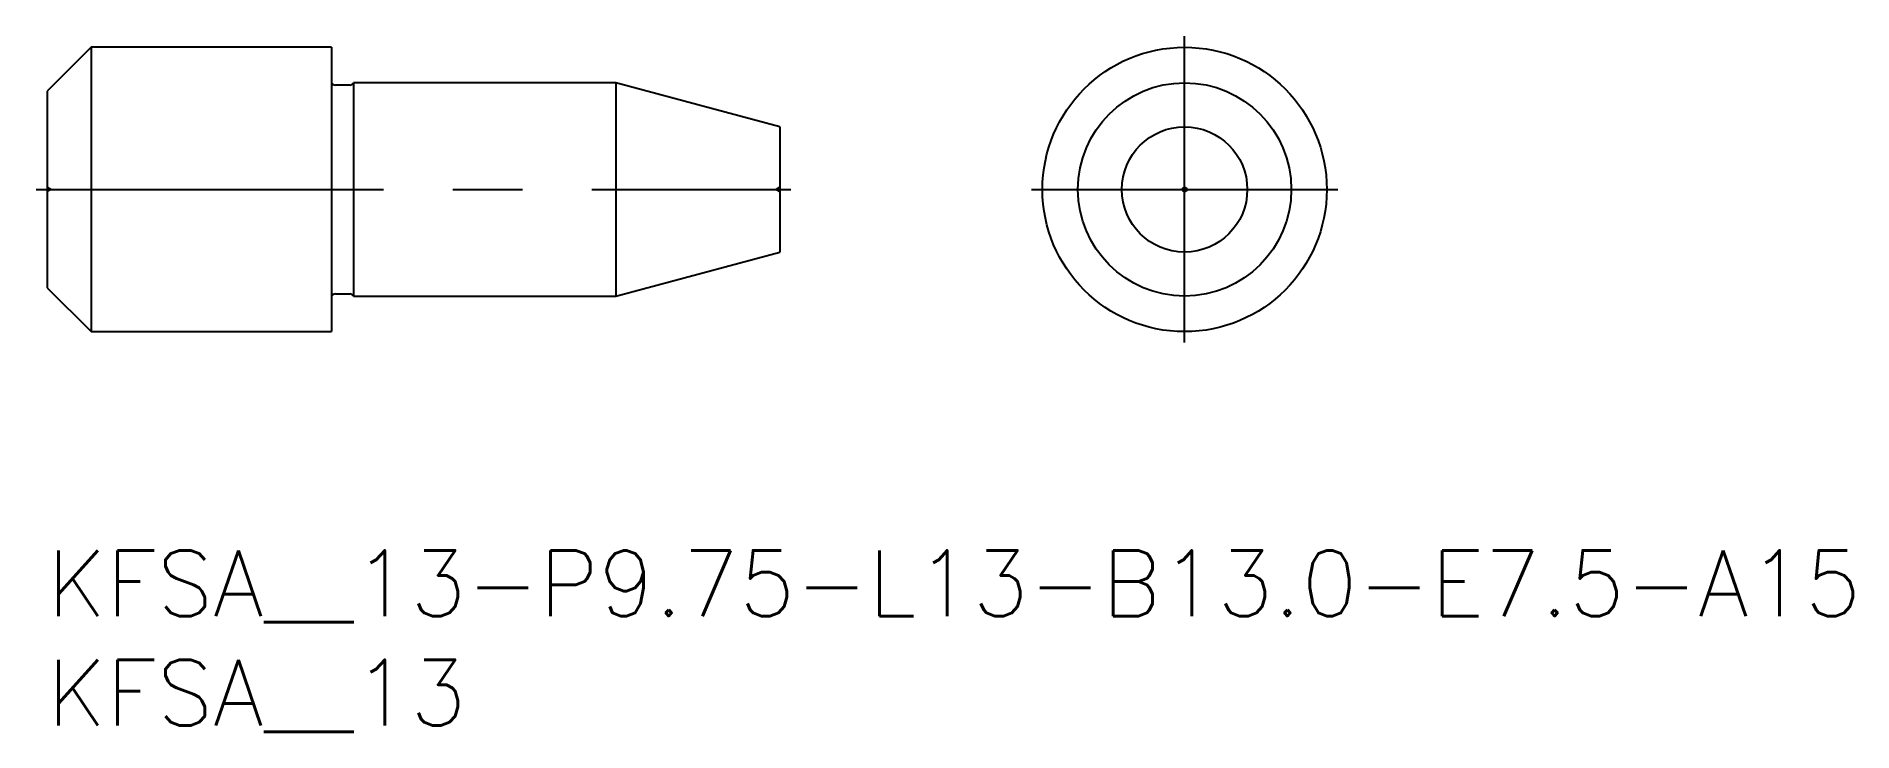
# Model space of a CAD drawing. Extents: x -0.5 to 82.5, y -8.3 to 23.5.
import ezdxf

# ---------------------------------------------------------------- set-up
doc = ezdxf.new("R2010")
doc.units = 0
doc.header["$LTSCALE"] = 0.5
doc.linetypes.add('CENTER', pattern=[50.8, 31.75, -6.35, 6.35, -6.35])
doc.linetypes.add('DASHED', pattern=[19.05, 12.7, -6.35])
for name, color, linetype in [('MSM_CENTER', 1, 'CENTER'), ('MSM_CONTINUOUS', 7, 'CONTINUOUS'), ('MSM_DASHED', 4, 'DASHED'), ('MSM_PART_NUMBER', 7, 'CONTINUOUS')]:
    doc.layers.add(name, color=color, linetype=linetype)
doc.styles.get("Standard").update_dxf_attribs({"font": 'txt.shx', "height": 0.5, "bigfont": 'bigfont.shx'})

# ---------------------------------------------------------------- blocks, each defined once
blk = doc.blocks.new('*U16')
at = {"layer": 'MSM_PART_NUMBER'}
blk.add_text('KFSA__13-P9.75-L13-B13.0-E7.5-A15', height=3, dxfattribs=at).set_placement((0, -3))
blk = doc.blocks.new('*U17')
at = {"layer": 'MSM_PART_NUMBER'}
blk.add_text('KFSA__13', height=3, dxfattribs=at).set_placement((0, -8))

msp = doc.modelspace()

# ---------------------------------------------------------------- linework, layer by layer
at = {"layer": 'MSM_CENTER'}
for p, q in [((52, 9.5), (52, 23.5)), ((-0.5, 16.5), (34, 16.5)), ((45, 16.5), (59, 16.5))]:
    msp.add_line(p, q, dxfattribs=at)
at = {"layer": 'MSM_CONTINUOUS'}
for p, q in [((2, 23), (0, 21)), ((13, 23), (2, 23)), ((2, 23), (2, 10)), ((13, 23), (13, 10)), ((0, 21), (0, 12)), ((13.827, 21.275), (13.173, 21.275)), ((26, 21.375), (14, 21.375)), ((14, 21.375), (14, 11.625)), ((33.5, 19.365), (26, 21.375)), ((26, 21.375), (26, 11.625)), ((33.5, 19.365), (33.5, 13.635)), ((26, 11.625), (33.5, 13.635)), ((0, 12), (2, 10)), ((13.173, 11.725), (13.827, 11.725)), ((14, 11.625), (26, 11.625)), ((2, 10), (13, 10))]:
    msp.add_line(p, q, dxfattribs=at)
for radius in [6.5, 4.875, 2.865, 0.1]:
    msp.add_circle((52, 16.5), radius, dxfattribs=at)
for centre, start, end in [((13.173, 21.475), 210, 270), ((13.827, 21.475), 270, 330), ((13.173, 11.525), 90, 150), ((13.827, 11.525), 30, 90)]:
    msp.add_arc(centre, 0.2, start, end, dxfattribs=at)
at = {"layer": 'MSM_DASHED'}
for p, q in [((0, 16.6), (0.173, 16.5)), ((0.173, 16.5), (0, 16.4)), ((33.5, 16.6), (33.327, 16.5)), ((33.327, 16.5), (33.5, 16.4))]:
    msp.add_line(p, q, dxfattribs=at)

# ---------------------------------------------------------------- block references
at = {"layer": 'MSM_CONTINUOUS'}
for name in ['*U16', '*U17']:
    msp.add_blockref(name, (0, 0), dxfattribs=at)

doc.saveas('drawing.dxf')
